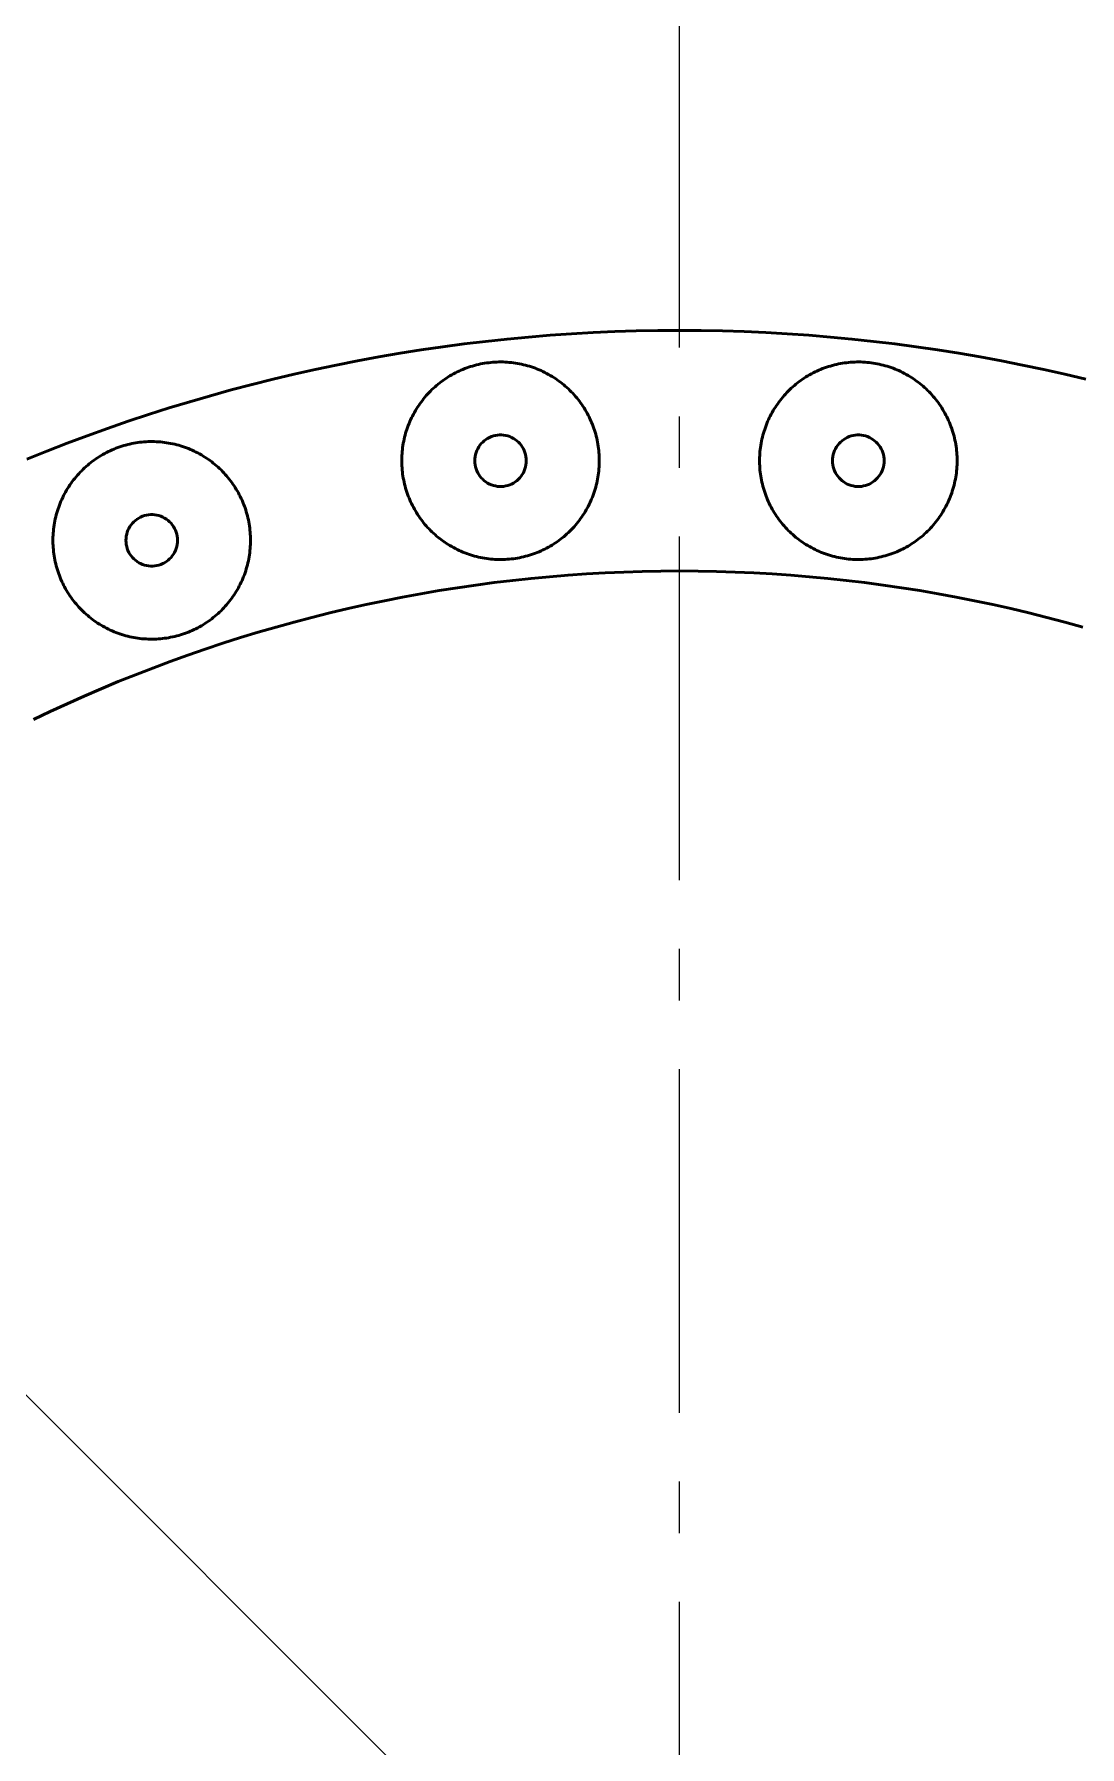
# Model space of a CAD drawing. Header units: millimetres. Extents: x 0 to 841, y 0 to 594.
# Drawn here: x 293.7 to 354.5, y 438.5 to 538.2 of the extents above; entities that cross this region are included whole.
import ezdxf

# ---------------------------------------------------------------- set-up
doc = ezdxf.new("R2010")
doc.units = ezdxf.units.MM
doc.linetypes.add('EJE', pattern=[31, 20, -4, 3, -4])
for name, color, linetype, lineweight in [('COTA', 7, 'CONTINUOUS', 25), ('EJE', 7, 'EJE', 25), ('VIS', 7, 'CONTINUOUS', 50)]:
    doc.layers.add(name, color=color, linetype=linetype, lineweight=lineweight)

msp = doc.modelspace()

# ---------------------------------------------------------------- linework, layer by layer
at = {"layer": 'COTA'}
msp.add_line((401.961, 350.263), (243.569, 508.655), dxfattribs=at)
at = {"layer": 'EJE'}
msp.add_line((331.25, 302.974), (331.25, 538.974), dxfattribs=at)
at = {"layer": 'VIS'}
for points in [[(354.9, 518.137), (353.677, 518.427), (352.451, 518.701), (351.221, 518.96), (349.988, 519.203), (348.752, 519.431), (347.514, 519.643), (346.273, 519.839), (345.029, 520.02), (343.783, 520.186), (342.536, 520.335), (341.286, 520.469), (340.035, 520.587), (338.783, 520.69), (337.529, 520.777), (336.274, 520.848), (335.019, 520.903), (333.763, 520.943), (332.507, 520.966), (331.25, 520.974), (329.993, 520.966), (328.737, 520.943), (327.481, 520.903), (326.226, 520.848), (324.971, 520.777), (323.717, 520.69), (322.465, 520.587), (321.214, 520.469), (319.964, 520.335), (318.717, 520.186), (317.471, 520.02), (316.227, 519.839), (314.986, 519.643), (313.748, 519.431), (312.512, 519.203), (311.279, 518.96), (310.049, 518.701), (308.823, 518.427), (307.6, 518.137), (306.381, 517.832), (305.166, 517.512), (303.955, 517.177), (302.748, 516.826), (301.546, 516.461), (300.348, 516.08), (299.156, 515.684), (297.968, 515.273), (296.786, 514.847), (295.609, 514.407), (294.438, 513.952), (293.272, 513.482)], [(326.587, 513.389), (326.586, 513.509), (326.582, 513.629), (326.576, 513.749), (326.567, 513.869), (326.556, 513.988), (326.542, 514.108), (326.526, 514.227), (326.507, 514.345), (326.486, 514.463), (326.462, 514.581), (326.436, 514.698), (326.408, 514.815), (326.377, 514.931), (326.344, 515.046), (326.308, 515.16), (326.27, 515.274), (326.229, 515.387), (326.186, 515.499), (326.141, 515.611), (326.093, 515.721), (326.044, 515.83), (325.992, 515.938), (325.937, 516.045), (325.881, 516.151), (325.822, 516.256), (325.761, 516.359), (325.698, 516.461), (325.633, 516.562), (325.566, 516.661), (325.496, 516.759), (325.425, 516.856), (325.351, 516.951), (325.276, 517.044), (325.199, 517.136), (325.12, 517.226), (325.039, 517.315), (324.956, 517.402), (324.871, 517.487), (324.785, 517.57), (324.697, 517.652), (324.607, 517.731), (324.515, 517.809), (324.422, 517.885), (324.328, 517.959), (324.232, 518.031), (324.134, 518.1), (324.035, 518.168), (323.935, 518.234), (323.833, 518.297), (323.73, 518.359), (323.625, 518.418), (323.52, 518.475), (323.413, 518.53), (323.305, 518.583), (323.196, 518.633), (323.086, 518.681), (322.975, 518.727), (322.863, 518.771), (322.751, 518.812), (322.637, 518.85), (322.523, 518.887), (322.407, 518.921), (322.292, 518.952), (322.175, 518.981), (322.058, 519.008), (321.941, 519.032), (321.823, 519.054), (321.704, 519.074), (321.585, 519.09), (321.466, 519.105), (321.347, 519.117), (321.227, 519.126), (321.107, 519.133), (320.987, 519.137), (320.867, 519.139), (320.747, 519.139), (320.627, 519.135), (320.507, 519.13), (320.388, 519.122), (320.268, 519.111), (320.149, 519.098), (320.03, 519.082), (319.911, 519.064), (319.793, 519.044), (319.675, 519.021), (319.558, 518.995), (319.441, 518.967), (319.325, 518.937), (319.209, 518.904), (319.095, 518.869), (318.981, 518.831), (318.868, 518.791), (318.755, 518.749), (318.644, 518.704), (318.533, 518.658), (318.424, 518.608), (318.315, 518.557), (318.208, 518.503), (318.102, 518.447), (317.997, 518.389), (317.893, 518.328), (317.791, 518.266), (317.69, 518.201), (317.59, 518.135), (317.492, 518.066), (317.395, 517.995), (317.299, 517.922), (317.206, 517.847), (317.113, 517.77), (317.023, 517.692), (316.934, 517.611), (316.846, 517.529), (316.761, 517.445), (316.677, 517.359), (316.595, 517.271), (316.515, 517.182), (316.437, 517.09), (316.361, 516.998), (316.286, 516.904), (316.214, 516.808), (316.143, 516.711), (316.075, 516.612), (316.009, 516.512), (315.945, 516.41), (315.883, 516.308), (315.823, 516.203), (315.765, 516.098), (315.71, 515.992), (315.657, 515.884), (315.606, 515.775), (315.557, 515.666), (315.511, 515.555), (315.467, 515.443), (315.425, 515.331), (315.386, 515.217), (315.349, 515.103), (315.314, 514.988), (315.282, 514.873), (315.252, 514.756), (315.225, 514.64), (315.2, 514.522), (315.178, 514.404), (315.158, 514.286), (315.14, 514.167), (315.125, 514.048), (315.113, 513.929), (315.103, 513.809), (315.095, 513.689), (315.09, 513.569), (315.088, 513.449), (315.088, 513.329), (315.09, 513.209), (315.095, 513.089), (315.103, 512.97), (315.113, 512.85), (315.125, 512.731), (315.14, 512.612), (315.158, 512.493), (315.178, 512.374), (315.2, 512.257), (315.225, 512.139), (315.252, 512.022), (315.282, 511.906), (315.314, 511.79), (315.349, 511.675), (315.386, 511.561), (315.425, 511.448), (315.467, 511.335), (315.511, 511.224), (315.557, 511.113), (315.606, 511.003), (315.657, 510.894), (315.71, 510.787), (315.765, 510.68), (315.823, 510.575), (315.883, 510.471), (315.945, 510.368), (316.009, 510.267), (316.075, 510.167), (316.143, 510.068), (316.214, 509.971), (316.286, 509.875), (316.361, 509.781), (316.437, 509.688), (316.515, 509.597), (316.595, 509.508), (316.677, 509.42), (316.761, 509.334), (316.846, 509.25), (316.934, 509.167), (317.023, 509.087), (317.113, 509.008), (317.206, 508.931), (317.299, 508.857), (317.395, 508.784), (317.492, 508.713), (317.59, 508.644), (317.69, 508.577), (317.791, 508.513), (317.893, 508.45), (317.997, 508.39), (318.102, 508.332), (318.208, 508.276), (318.315, 508.222), (318.424, 508.17), (318.533, 508.121), (318.644, 508.074), (318.755, 508.03), (318.868, 507.987), (318.981, 507.947), (319.095, 507.91), (319.209, 507.875), (319.325, 507.842), (319.441, 507.811), (319.558, 507.783), (319.675, 507.758), (319.793, 507.735), (319.911, 507.714), (320.03, 507.696), (320.149, 507.681), (320.268, 507.668), (320.388, 507.657), (320.507, 507.649), (320.627, 507.643), (320.747, 507.64), (320.867, 507.639), (320.987, 507.641), (321.107, 507.646), (321.227, 507.653), (321.347, 507.662), (321.466, 507.674), (321.585, 507.688), (321.704, 507.705), (321.823, 507.724), (321.941, 507.746), (322.058, 507.77), (322.175, 507.797), (322.292, 507.826), (322.407, 507.858), (322.523, 507.892), (322.637, 507.928), (322.751, 507.967), (322.863, 508.008), (322.975, 508.052), (323.086, 508.097), (323.196, 508.145), (323.305, 508.196), (323.413, 508.248), (323.52, 508.303), (323.625, 508.36), (323.73, 508.42), (323.833, 508.481), (323.935, 508.545), (324.035, 508.61), (324.134, 508.678), (324.232, 508.748), (324.328, 508.82), (324.422, 508.894), (324.515, 508.97), (324.607, 509.047), (324.697, 509.127), (324.785, 509.208), (324.871, 509.292), (324.956, 509.377), (325.039, 509.464), (325.12, 509.552), (325.199, 509.642), (325.276, 509.734), (325.351, 509.828), (325.425, 509.923), (325.496, 510.019), (325.566, 510.117), (325.633, 510.217), (325.698, 510.317), (325.761, 510.42), (325.822, 510.523), (325.881, 510.628), (325.937, 510.734), (325.992, 510.841), (326.044, 510.949), (326.093, 511.058), (326.141, 511.168), (326.186, 511.279), (326.229, 511.391), (326.27, 511.504), (326.308, 511.618), (326.344, 511.733), (326.377, 511.848), (326.408, 511.964), (326.436, 512.081), (326.462, 512.198), (326.486, 512.315), (326.507, 512.434), (326.526, 512.552), (326.542, 512.671), (326.556, 512.79), (326.567, 512.91), (326.576, 513.029), (326.582, 513.149), (326.586, 513.269), (326.587, 513.389)], [(347.413, 513.389), (347.411, 513.509), (347.408, 513.629), (347.401, 513.749), (347.393, 513.869), (347.381, 513.988), (347.368, 514.108), (347.351, 514.227), (347.333, 514.345), (347.312, 514.463), (347.288, 514.581), (347.262, 514.698), (347.233, 514.815), (347.202, 514.931), (347.169, 515.046), (347.133, 515.16), (347.095, 515.274), (347.054, 515.387), (347.012, 515.499), (346.966, 515.611), (346.919, 515.721), (346.869, 515.83), (346.817, 515.938), (346.763, 516.045), (346.706, 516.151), (346.647, 516.256), (346.586, 516.359), (346.523, 516.461), (346.458, 516.562), (346.391, 516.661), (346.322, 516.759), (346.25, 516.856), (346.177, 516.951), (346.102, 517.044), (346.024, 517.136), (345.945, 517.226), (345.864, 517.315), (345.781, 517.402), (345.697, 517.487), (345.61, 517.57), (345.522, 517.652), (345.432, 517.731), (345.341, 517.809), (345.248, 517.885), (345.153, 517.959), (345.057, 518.031), (344.959, 518.1), (344.86, 518.168), (344.76, 518.234), (344.658, 518.297), (344.555, 518.359), (344.451, 518.418), (344.345, 518.475), (344.238, 518.53), (344.13, 518.583), (344.022, 518.633), (343.912, 518.681), (343.801, 518.727), (343.689, 518.771), (343.576, 518.812), (343.462, 518.85), (343.348, 518.887), (343.233, 518.921), (343.117, 518.952), (343.001, 518.981), (342.884, 519.008), (342.766, 519.032), (342.648, 519.054), (342.53, 519.074), (342.411, 519.09), (342.292, 519.105), (342.172, 519.117), (342.052, 519.126), (341.933, 519.133), (341.813, 519.137), (341.693, 519.139), (341.573, 519.139), (341.453, 519.135), (341.333, 519.13), (341.213, 519.122), (341.093, 519.111), (340.974, 519.098), (340.855, 519.082), (340.737, 519.064), (340.618, 519.044), (340.5, 519.021), (340.383, 518.995), (340.266, 518.967), (340.15, 518.937), (340.035, 518.904), (339.92, 518.869), (339.806, 518.831), (339.693, 518.791), (339.581, 518.749), (339.469, 518.704), (339.359, 518.658), (339.249, 518.608), (339.141, 518.557), (339.034, 518.503), (338.927, 518.447), (338.822, 518.389), (338.719, 518.328), (338.616, 518.266), (338.515, 518.201), (338.415, 518.135), (338.317, 518.066), (338.22, 517.995), (338.125, 517.922), (338.031, 517.847), (337.939, 517.77), (337.848, 517.692), (337.759, 517.611), (337.672, 517.529), (337.586, 517.445), (337.502, 517.359), (337.421, 517.271), (337.34, 517.182), (337.262, 517.09), (337.186, 516.998), (337.112, 516.904), (337.039, 516.808), (336.969, 516.711), (336.901, 516.612), (336.834, 516.512), (336.77, 516.41), (336.708, 516.308), (336.648, 516.203), (336.591, 516.098), (336.535, 515.992), (336.482, 515.884), (336.431, 515.775), (336.383, 515.666), (336.336, 515.555), (336.292, 515.443), (336.25, 515.331), (336.211, 515.217), (336.174, 515.103), (336.14, 514.988), (336.107, 514.873), (336.078, 514.756), (336.05, 514.64), (336.025, 514.522), (336.003, 514.404), (335.983, 514.286), (335.966, 514.167), (335.951, 514.048), (335.938, 513.929), (335.928, 513.809), (335.921, 513.689), (335.916, 513.569), (335.913, 513.449), (335.913, 513.329), (335.916, 513.209), (335.921, 513.089), (335.928, 512.97), (335.938, 512.85), (335.951, 512.731), (335.966, 512.612), (335.983, 512.493), (336.003, 512.374), (336.025, 512.257), (336.05, 512.139), (336.078, 512.022), (336.107, 511.906), (336.14, 511.79), (336.174, 511.675), (336.211, 511.561), (336.25, 511.448), (336.292, 511.335), (336.336, 511.224), (336.383, 511.113), (336.431, 511.003), (336.482, 510.894), (336.535, 510.787), (336.591, 510.68), (336.648, 510.575), (336.708, 510.471), (336.77, 510.368), (336.834, 510.267), (336.901, 510.167), (336.969, 510.068), (337.039, 509.971), (337.112, 509.875), (337.186, 509.781), (337.262, 509.688), (337.34, 509.597), (337.421, 509.508), (337.502, 509.42), (337.586, 509.334), (337.672, 509.25), (337.759, 509.167), (337.848, 509.087), (337.939, 509.008), (338.031, 508.931), (338.125, 508.857), (338.22, 508.784), (338.317, 508.713), (338.415, 508.644), (338.515, 508.577), (338.616, 508.513), (338.719, 508.45), (338.822, 508.39), (338.927, 508.332), (339.034, 508.276), (339.141, 508.222), (339.249, 508.17), (339.359, 508.121), (339.469, 508.074), (339.581, 508.03), (339.693, 507.987), (339.806, 507.947), (339.92, 507.91), (340.035, 507.875), (340.15, 507.842), (340.266, 507.811), (340.383, 507.783), (340.5, 507.758), (340.618, 507.735), (340.737, 507.714), (340.855, 507.696), (340.974, 507.681), (341.093, 507.668), (341.213, 507.657), (341.333, 507.649), (341.453, 507.643), (341.573, 507.64), (341.693, 507.639), (341.813, 507.641), (341.933, 507.646), (342.052, 507.653), (342.172, 507.662), (342.292, 507.674), (342.411, 507.688), (342.53, 507.705), (342.648, 507.724), (342.766, 507.746), (342.884, 507.77), (343.001, 507.797), (343.117, 507.826), (343.233, 507.858), (343.348, 507.892), (343.462, 507.928), (343.576, 507.967), (343.689, 508.008), (343.801, 508.052), (343.912, 508.097), (344.022, 508.145), (344.13, 508.196), (344.238, 508.248), (344.345, 508.303), (344.451, 508.36), (344.555, 508.42), (344.658, 508.481), (344.76, 508.545), (344.86, 508.61), (344.959, 508.678), (345.057, 508.748), (345.153, 508.82), (345.248, 508.894), (345.341, 508.97), (345.432, 509.047), (345.522, 509.127), (345.61, 509.208), (345.697, 509.292), (345.781, 509.377), (345.864, 509.464), (345.945, 509.552), (346.024, 509.642), (346.102, 509.734), (346.177, 509.828), (346.25, 509.923), (346.322, 510.019), (346.391, 510.117), (346.458, 510.217), (346.523, 510.317), (346.586, 510.42), (346.647, 510.523), (346.706, 510.628), (346.763, 510.734), (346.817, 510.841), (346.869, 510.949), (346.919, 511.058), (346.966, 511.168), (347.012, 511.279), (347.054, 511.391), (347.095, 511.504), (347.133, 511.618), (347.169, 511.733), (347.202, 511.848), (347.233, 511.964), (347.262, 512.081), (347.288, 512.198), (347.312, 512.315), (347.333, 512.434), (347.351, 512.552), (347.368, 512.671), (347.381, 512.79), (347.393, 512.91), (347.401, 513.029), (347.408, 513.149), (347.411, 513.269), (347.413, 513.389)], [(306.284, 508.755), (306.283, 508.875), (306.279, 508.995), (306.273, 509.115), (306.264, 509.235), (306.253, 509.354), (306.239, 509.474), (306.223, 509.592), (306.204, 509.711), (306.183, 509.829), (306.159, 509.947), (306.133, 510.064), (306.105, 510.181), (306.074, 510.297), (306.04, 510.412), (306.004, 510.526), (305.966, 510.64), (305.926, 510.753), (305.883, 510.865), (305.838, 510.976), (305.79, 511.087), (305.74, 511.196), (305.688, 511.304), (305.634, 511.411), (305.577, 511.517), (305.519, 511.622), (305.458, 511.725), (305.395, 511.827), (305.33, 511.928), (305.262, 512.027), (305.193, 512.125), (305.122, 512.222), (305.048, 512.317), (304.973, 512.41), (304.896, 512.502), (304.816, 512.592), (304.735, 512.681), (304.653, 512.768), (304.568, 512.853), (304.482, 512.936), (304.393, 513.018), (304.304, 513.097), (304.212, 513.175), (304.119, 513.251), (304.024, 513.325), (303.928, 513.396), (303.831, 513.466), (303.732, 513.534), (303.631, 513.6), (303.529, 513.663), (303.426, 513.725), (303.322, 513.784), (303.216, 513.841), (303.11, 513.896), (303.002, 513.949), (302.893, 513.999), (302.783, 514.047), (302.672, 514.093), (302.56, 514.136), (302.447, 514.178), (302.334, 514.216), (302.219, 514.253), (302.104, 514.287), (301.988, 514.318), (301.872, 514.347), (301.755, 514.374), (301.637, 514.398), (301.519, 514.42), (301.401, 514.44), (301.282, 514.456), (301.163, 514.471), (301.043, 514.483), (300.924, 514.492), (300.804, 514.499), (300.684, 514.503), (300.564, 514.505), (300.444, 514.505), (300.324, 514.501), (300.204, 514.496), (300.084, 514.488), (299.965, 514.477), (299.846, 514.464), (299.727, 514.448), (299.608, 514.43), (299.49, 514.41), (299.372, 514.387), (299.255, 514.361), (299.138, 514.333), (299.022, 514.303), (298.906, 514.27), (298.791, 514.235), (298.677, 514.197), (298.564, 514.157), (298.452, 514.115), (298.341, 514.07), (298.23, 514.023), (298.121, 513.974), (298.012, 513.923), (297.905, 513.869), (297.799, 513.813), (297.694, 513.755), (297.59, 513.694), (297.488, 513.632), (297.386, 513.567), (297.287, 513.5), (297.188, 513.432), (297.091, 513.361), (296.996, 513.288), (296.902, 513.213), (296.81, 513.136), (296.719, 513.058), (296.63, 512.977), (296.543, 512.895), (296.458, 512.81), (296.374, 512.725), (296.292, 512.637), (296.212, 512.547), (296.134, 512.456), (296.057, 512.364), (295.983, 512.269), (295.911, 512.174), (295.84, 512.076), (295.772, 511.978), (295.706, 511.878), (295.642, 511.776), (295.58, 511.673), (295.52, 511.569), (295.462, 511.464), (295.407, 511.358), (295.353, 511.25), (295.303, 511.141), (295.254, 511.032), (295.207, 510.921), (295.163, 510.809), (295.122, 510.697), (295.082, 510.583), (295.045, 510.469), (295.011, 510.354), (294.979, 510.239), (294.949, 510.122), (294.922, 510.005), (294.897, 509.888), (294.874, 509.77), (294.854, 509.652), (294.837, 509.533), (294.822, 509.414), (294.809, 509.295), (294.799, 509.175), (294.792, 509.055), (294.787, 508.935), (294.784, 508.815), (294.784, 508.695), (294.787, 508.575), (294.792, 508.455), (294.799, 508.336), (294.809, 508.216), (294.822, 508.097), (294.837, 507.977), (294.854, 507.859), (294.874, 507.74), (294.897, 507.622), (294.922, 507.505), (294.949, 507.388), (294.979, 507.272), (295.011, 507.156), (295.045, 507.041), (295.082, 506.927), (295.122, 506.814), (295.163, 506.701), (295.207, 506.59), (295.254, 506.479), (295.303, 506.369), (295.353, 506.26), (295.407, 506.153), (295.462, 506.046), (295.52, 505.941), (295.58, 505.837), (295.642, 505.734), (295.706, 505.633), (295.772, 505.533), (295.84, 505.434), (295.911, 505.337), (295.983, 505.241), (296.057, 505.147), (296.134, 505.054), (296.212, 504.963), (296.292, 504.874), (296.374, 504.786), (296.458, 504.7), (296.543, 504.616), (296.63, 504.533), (296.719, 504.453), (296.81, 504.374), (296.902, 504.297), (296.996, 504.223), (297.091, 504.15), (297.188, 504.079), (297.287, 504.01), (297.386, 503.943), (297.488, 503.879), (297.59, 503.816), (297.694, 503.756), (297.799, 503.698), (297.905, 503.642), (298.012, 503.588), (298.121, 503.536), (298.23, 503.487), (298.341, 503.44), (298.452, 503.395), (298.564, 503.353), (298.677, 503.313), (298.791, 503.276), (298.906, 503.24), (299.022, 503.208), (299.138, 503.177), (299.255, 503.149), (299.372, 503.124), (299.49, 503.101), (299.608, 503.08), (299.727, 503.062), (299.846, 503.047), (299.965, 503.033), (300.084, 503.023), (300.204, 503.015), (300.324, 503.009), (300.444, 503.006), (300.564, 503.005), (300.684, 503.007), (300.804, 503.012), (300.924, 503.018), (301.043, 503.028), (301.163, 503.04), (301.282, 503.054), (301.401, 503.071), (301.519, 503.09), (301.637, 503.112), (301.755, 503.136), (301.872, 503.163), (301.988, 503.192), (302.104, 503.224), (302.219, 503.258), (302.334, 503.294), (302.447, 503.333), (302.56, 503.374), (302.672, 503.417), (302.783, 503.463), (302.893, 503.511), (303.002, 503.562), (303.11, 503.614), (303.216, 503.669), (303.322, 503.726), (303.426, 503.786), (303.529, 503.847), (303.631, 503.911), (303.732, 503.976), (303.831, 504.044), (303.928, 504.114), (304.024, 504.186), (304.119, 504.26), (304.212, 504.336), (304.304, 504.413), (304.393, 504.493), (304.482, 504.574), (304.568, 504.658), (304.653, 504.743), (304.735, 504.83), (304.816, 504.918), (304.896, 505.008), (304.973, 505.1), (305.048, 505.194), (305.122, 505.289), (305.193, 505.385), (305.262, 505.483), (305.33, 505.583), (305.395, 505.683), (305.458, 505.785), (305.519, 505.889), (305.577, 505.994), (305.634, 506.099), (305.688, 506.206), (305.74, 506.315), (305.79, 506.424), (305.838, 506.534), (305.883, 506.645), (305.926, 506.757), (305.966, 506.87), (306.004, 506.984), (306.04, 507.099), (306.074, 507.214), (306.105, 507.33), (306.133, 507.447), (306.159, 507.564), (306.183, 507.681), (306.204, 507.799), (306.223, 507.918), (306.239, 508.037), (306.253, 508.156), (306.264, 508.276), (306.273, 508.395), (306.279, 508.515), (306.283, 508.635), (306.284, 508.755)], [(322.337, 513.389), (322.332, 513.51), (322.318, 513.63), (322.294, 513.748), (322.26, 513.864), (322.217, 513.977), (322.165, 514.086), (322.105, 514.191), (322.036, 514.29), (321.96, 514.384), (321.876, 514.471), (321.786, 514.551), (321.689, 514.624), (321.587, 514.688), (321.48, 514.744), (321.369, 514.792), (321.255, 514.83), (321.137, 514.859), (321.018, 514.878), (320.898, 514.888), (320.777, 514.888), (320.656, 514.878), (320.537, 514.859), (320.42, 514.83), (320.305, 514.792), (320.194, 514.744), (320.087, 514.688), (319.985, 514.624), (319.889, 514.551), (319.798, 514.471), (319.715, 514.384), (319.638, 514.29), (319.57, 514.191), (319.509, 514.086), (319.457, 513.977), (319.414, 513.864), (319.381, 513.748), (319.357, 513.63), (319.342, 513.51), (319.337, 513.389), (319.342, 513.269), (319.357, 513.149), (319.381, 513.03), (319.414, 512.914), (319.457, 512.801), (319.509, 512.692), (319.57, 512.588), (319.638, 512.488), (319.715, 512.395), (319.798, 512.308), (319.889, 512.227), (319.985, 512.155), (320.087, 512.09), (320.194, 512.034), (320.305, 511.987), (320.42, 511.949), (320.537, 511.92), (320.656, 511.9), (320.777, 511.891), (320.898, 511.891), (321.018, 511.9), (321.137, 511.92), (321.255, 511.949), (321.369, 511.987), (321.48, 512.034), (321.587, 512.09), (321.689, 512.155), (321.786, 512.227), (321.876, 512.308), (321.96, 512.395), (322.036, 512.488), (322.105, 512.588), (322.165, 512.692), (322.217, 512.801), (322.26, 512.914), (322.294, 513.03), (322.318, 513.149), (322.332, 513.269), (322.337, 513.389)], [(343.163, 513.389), (343.158, 513.51), (343.143, 513.63), (343.119, 513.748), (343.086, 513.864), (343.043, 513.977), (342.991, 514.086), (342.93, 514.191), (342.862, 514.29), (342.785, 514.384), (342.702, 514.471), (342.611, 514.551), (342.515, 514.624), (342.413, 514.688), (342.306, 514.744), (342.195, 514.792), (342.08, 514.83), (341.963, 514.859), (341.844, 514.878), (341.723, 514.888), (341.602, 514.888), (341.482, 514.878), (341.363, 514.859), (341.245, 514.83), (341.131, 514.792), (341.02, 514.744), (340.913, 514.688), (340.811, 514.624), (340.714, 514.551), (340.624, 514.471), (340.54, 514.384), (340.464, 514.29), (340.395, 514.191), (340.335, 514.086), (340.283, 513.977), (340.24, 513.864), (340.206, 513.748), (340.182, 513.63), (340.168, 513.51), (340.163, 513.389), (340.168, 513.269), (340.182, 513.149), (340.206, 513.03), (340.24, 512.914), (340.283, 512.801), (340.335, 512.692), (340.395, 512.588), (340.464, 512.488), (340.54, 512.395), (340.624, 512.308), (340.714, 512.227), (340.811, 512.155), (340.913, 512.09), (341.02, 512.034), (341.131, 511.987), (341.245, 511.949), (341.363, 511.92), (341.482, 511.9), (341.602, 511.891), (341.723, 511.891), (341.844, 511.9), (341.963, 511.92), (342.08, 511.949), (342.195, 511.987), (342.306, 512.034), (342.413, 512.09), (342.515, 512.155), (342.611, 512.227), (342.702, 512.308), (342.785, 512.395), (342.862, 512.488), (342.93, 512.588), (342.991, 512.692), (343.043, 512.801), (343.086, 512.914), (343.119, 513.03), (343.143, 513.149), (343.158, 513.269), (343.163, 513.389)], [(302.034, 508.755), (302.029, 508.876), (302.015, 508.996), (301.99, 509.114), (301.957, 509.23), (301.914, 509.343), (301.862, 509.452), (301.802, 509.557), (301.733, 509.656), (301.657, 509.75), (301.573, 509.837), (301.483, 509.917), (301.386, 509.99), (301.284, 510.054), (301.177, 510.11), (301.066, 510.158), (300.951, 510.196), (300.834, 510.225), (300.715, 510.244), (300.594, 510.254), (300.474, 510.254), (300.353, 510.244), (300.234, 510.225), (300.117, 510.196), (300.002, 510.158), (299.891, 510.11), (299.784, 510.054), (299.682, 509.99), (299.585, 509.917), (299.495, 509.837), (299.411, 509.75), (299.335, 509.656), (299.266, 509.557), (299.206, 509.452), (299.154, 509.343), (299.111, 509.23), (299.078, 509.114), (299.053, 508.996), (299.039, 508.876), (299.034, 508.755), (299.039, 508.635), (299.053, 508.515), (299.078, 508.396), (299.111, 508.28), (299.154, 508.167), (299.206, 508.058), (299.266, 507.954), (299.335, 507.854), (299.411, 507.761), (299.495, 507.673), (299.585, 507.593), (299.682, 507.521), (299.784, 507.456), (299.891, 507.4), (300.002, 507.353), (300.117, 507.314), (300.234, 507.286), (300.353, 507.266), (300.474, 507.256), (300.594, 507.256), (300.715, 507.266), (300.834, 507.286), (300.951, 507.314), (301.066, 507.353), (301.177, 507.4), (301.284, 507.456), (301.386, 507.521), (301.483, 507.593), (301.573, 507.673), (301.657, 507.761), (301.733, 507.854), (301.802, 507.954), (301.862, 508.058), (301.914, 508.167), (301.957, 508.28), (301.99, 508.396), (302.015, 508.515), (302.029, 508.635), (302.034, 508.755)], [(354.724, 503.708), (353.682, 503.997), (352.637, 504.272), (351.589, 504.534), (350.537, 504.783), (349.483, 505.019), (348.425, 505.242), (347.365, 505.451), (346.302, 505.647), (345.237, 505.829), (344.169, 505.998), (343.1, 506.154), (342.029, 506.296), (340.956, 506.425), (339.881, 506.54), (338.805, 506.642), (337.728, 506.73), (336.65, 506.804), (335.571, 506.865), (334.491, 506.913), (333.411, 506.947), (332.331, 506.967), (331.25, 506.974), (330.169, 506.967), (329.089, 506.947), (328.009, 506.913), (326.929, 506.865), (325.85, 506.804), (324.772, 506.73), (323.695, 506.642), (322.619, 506.54), (321.544, 506.425), (320.471, 506.296), (319.4, 506.154), (318.331, 505.998), (317.263, 505.829), (316.198, 505.647), (315.135, 505.451), (314.075, 505.242), (313.017, 505.019), (311.963, 504.783), (310.911, 504.534), (309.863, 504.272), (308.818, 503.997), (307.776, 503.708), (306.738, 503.407), (305.704, 503.092), (304.675, 502.765), (303.649, 502.425), (302.628, 502.071), (301.611, 501.705), (300.599, 501.326), (299.591, 500.935), (298.589, 500.531), (297.592, 500.114), (296.6, 499.685), (295.614, 499.243), (294.633, 498.789), (293.658, 498.323)], [(354.724, 503.708), (353.682, 503.997), (352.637, 504.272), (351.589, 504.534), (350.537, 504.783), (349.483, 505.019), (348.425, 505.242), (347.365, 505.451), (346.302, 505.647), (345.237, 505.829), (344.169, 505.998), (343.1, 506.154), (342.029, 506.296), (340.956, 506.425), (339.881, 506.54), (338.805, 506.642), (337.728, 506.73), (336.65, 506.804), (335.571, 506.865), (334.491, 506.913), (333.411, 506.947), (332.331, 506.967), (331.25, 506.974), (330.169, 506.967), (329.089, 506.947), (328.009, 506.913), (326.929, 506.865), (325.85, 506.804), (324.772, 506.73), (323.695, 506.642), (322.619, 506.54), (321.544, 506.425), (320.471, 506.296), (319.4, 506.154), (318.331, 505.998), (317.263, 505.829), (316.198, 505.647), (315.135, 505.451), (314.075, 505.242), (313.017, 505.019), (311.963, 504.783), (310.911, 504.534), (309.863, 504.272), (308.818, 503.997), (307.776, 503.708), (306.738, 503.407), (305.704, 503.092), (304.675, 502.765), (303.649, 502.425), (302.628, 502.071), (301.611, 501.705), (300.599, 501.326), (299.591, 500.935), (298.589, 500.531), (297.592, 500.114), (296.6, 499.685), (295.614, 499.243), (294.633, 498.789), (293.658, 498.323)]]:
    msp.add_lwpolyline(points, dxfattribs=at)

doc.saveas('drawing.dxf')
